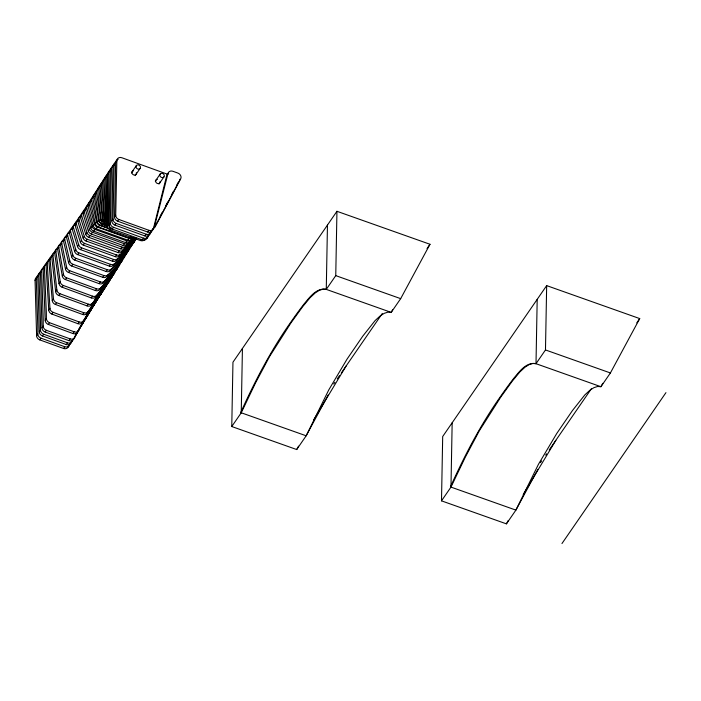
<?xml version="1.0" encoding="UTF-8"?>
<svg xmlns="http://www.w3.org/2000/svg" width="701" height="701" viewBox="0 0 701 701"><rect width="100%" height="100%" fill="white"/><g stroke="black" fill="none" stroke-linecap="round" stroke-linejoin="round"><path stroke-width="1.05" d="M72.019 340.563L68.146 347.074A4.276 3.636 35.8 0 1 63.563 348.476L39.764 339.88A4.276 3.636 35.8 0 1 36.61 335.691L35.059 280.409L36.259 278.665A4.276 3.636 35.8 0 1 38.266 275.44M36.61 335.691L37.81 333.948L37.81 327.06L36.259 278.665M73.649 338.548L70.845 343.157A4.276 3.636 35.8 0 1 66.262 344.559L42.463 335.963A4.276 3.636 35.8 0 1 39.309 331.775L37.758 276.483A4.276 3.636 35.8 0 1 39.563 273.346M39.309 331.775L40.509 330.031L40.509 323.143L38.958 274.748A4.276 3.636 35.8 0 1 40.965 271.524M79.59 328.918L73.544 339.24A4.276 3.636 35.8 0 1 68.97 340.642L45.162 332.046A4.276 3.636 35.8 0 1 42.007 327.858L40.456 272.566A4.276 3.636 35.8 0 1 42.463 269.342M42.007 327.858L43.208 326.114L43.208 319.227L41.657 270.831A4.276 3.636 35.8 0 1 44.531 267.37M111.108 169.397A4.276 3.636 35.8 0 0 108.804 172.481L107.603 174.216L107.148 225.731A4.276 3.636 35.8 0 0 110.337 229.954L140.472 240.539A4.276 3.636 35.8 0 0 144.87 239.356M108.804 172.481L108.348 223.987L107.148 225.731M231.768 426.532L232.96 362.198L336.944 211.299L429.993 244.272L400.674 298.644L391.202 312.392L387.907 312.164L384.271 313.312L380.275 315.836L375.079 320.62L362.732 336.217L347.065 359.096L328.743 389.949L306.171 435.794L296.698 449.543L231.768 426.532L241.24 412.784L255.567 382.851L269.631 356.423L290.941 322.924L302.587 306.793L310.157 297.61L315.354 292.825L319.341 290.302L322.986 289.154L326.272 289.382L335.753 275.633L336.944 211.299M241.24 412.784L242.432 348.45M326.272 289.382L327.463 225.047M441.499 500.847L442.69 436.521L546.666 285.614L639.724 318.587L610.405 372.958L600.932 386.707L597.638 386.479L594.001 387.627L590.005 390.15L584.809 394.935L572.463 410.541L556.796 433.411L538.464 464.264L515.901 510.109L506.42 523.857L441.499 500.847L450.971 487.099L465.298 457.166L479.361 430.738L500.663 397.239L512.308 381.107L519.879 371.933L525.075 367.14L529.071 364.616L532.707 363.469L536.002 363.696L545.474 349.948L546.666 285.614M450.971 487.099L452.163 422.764M536.002 363.696L537.194 299.371M150.627 231.873L146.868 238.419A4.276 3.636 35.8 0 1 142.268 239.873L112.274 229.043A4.276 3.636 35.8 0 1 109.119 224.793L110.25 170.247A4.276 3.636 35.8 0 1 111.809 167.53M109.119 224.793L110.32 223.049L111.45 168.503A4.276 3.636 35.8 0 1 113.983 165.401M152.818 228.92L149.567 234.502A4.276 3.636 35.8 0 1 144.967 235.957L114.973 225.126A4.276 3.636 35.8 0 1 111.818 220.876L112.949 166.33A4.276 3.636 35.8 0 1 114.692 163.517M111.818 220.876L113.019 219.133L114.149 164.586A4.276 3.636 35.8 0 1 116.681 161.484M155 225.959L152.266 230.585A4.276 3.636 35.8 0 1 147.666 232.031L117.672 221.209A4.276 3.636 35.8 0 1 114.526 216.959L115.647 162.413L116.848 160.669A4.276 3.636 35.8 0 1 121.834 157.734L168.038 174.418M114.526 216.959L115.726 215.216L116.848 160.669M146.868 238.419L149.935 232.662M149.567 234.502L151.618 230.664M152.266 230.585L153.799 227.702M160.117 216.355L162.159 212.517M165.734 205.796L167.776 201.949M171.359 195.228L173.401 191.391M176.976 184.67L178.001 182.742M158.531 219.974L153.282 229.166L166.812 175.18A4.276 3.636 35.8 0 1 168.617 173.059M158.934 219.22L163.368 210.878M163.771 210.125L168.205 201.783M168.608 201.029L174.663 189.664M175.066 188.902L177.484 184.354M177.888 183.601L179.5 180.569A4.276 3.636 35.8 0 0 179.877 179.193M296.698 449.543L298.53 446.143M328.156 395.014L306.171 435.794L240.706 412.591C255.094 380.643 271.401 349.431 291.73 320.821C295.804 314.959 300.01 309.185 304.392 303.551C309.921 296.996 316.265 288.023 325.737 289.198L391.202 312.392L392.578 309.842M506.42 523.857L508.26 520.457M537.886 469.328L515.901 510.109L450.436 486.906C464.544 455.685 480.369 425.104 500.128 397.046C504.571 390.597 509.163 384.253 513.964 378.067C519.529 371.451 525.899 362.356 535.468 363.512L600.932 386.707L602.764 383.307M68.146 347.074L70.819 342.307M70.845 343.157L72.448 340.292M73.544 339.24L77.846 331.617M75.261 335.691L76.348 333.79M77.434 331.888L78.53 329.996M45.197 265.434A4.276 3.636 35.8 0 0 43.208 268.685L45.197 320.287A4.276 3.636 35.8 0 0 48.308 324.423L72.878 333.527A4.276 3.636 35.8 0 0 77.469 332.178L81.684 324.984M77.469 332.178L82.876 323.24M79.003 329.514L82.788 323.1M78.976 328.9L80.641 326.079M80.177 327.165L81.29 325.273M81.754 325.124L84.541 320.418M81.842 324.335L84.646 319.638M82.113 324.212L100.059 295.305M83.314 322.469L96.528 300.834M83.673 321.575L96.142 301.518M84.874 319.831L91.253 309.325M313.513 420.136L346.119 366.001M523.235 494.45L555.849 440.316M85.207 318.701L86.906 315.897M87.476 314.959L89.772 311.235M47.992 261.499A4.276 3.636 35.8 0 0 46.021 264.803L48.755 310.026A4.276 3.636 35.8 0 0 51.874 314.066L77.881 323.678A4.276 3.636 35.8 0 0 82.42 322.407L87.87 313.829M82.42 322.407L85.031 318.385M85.916 317.018L87.643 314.223M87.993 313.908L92.085 307.529M85.25 317.842L91.13 308.668M91.673 308.458L99.454 296.348M90.885 309.272L93.251 305.68M88.098 313.303L93.645 304.786M89.93 310.412L91.104 308.571M89.299 311.559L90.744 309.299M92.628 306.495L98.859 297.049M92.891 305.908L99.148 296.47A4.276 3.636 35.8 0 0 99.56 295.515M96.589 300.676L101.847 292.554A4.276 3.636 35.8 0 0 102.337 291.16M90.99 308.782L95.108 302.543M93.461 304.882L94.653 303.051M97.36 299.222L101.847 292.554M99.919 295.515L104.493 288.646A4.276 3.636 35.8 0 0 104.773 285.456M101.119 293.772L102.802 291.204M93.908 304.278L98.052 298.056M95.371 302.043L99.533 295.831M50.805 257.53A4.276 3.636 35.8 0 0 48.868 260.895L52.251 300.501A4.276 3.636 35.8 0 0 55.361 304.427L82.613 314.477A4.276 3.636 35.8 0 0 87.09 313.294L90.885 307.66M87.09 313.294L89.588 309.605M98.333 297.566L101.032 293.596M89.684 309.395L92.19 305.715M90.99 307.459L93.496 303.778M99.831 295.34L102.53 291.379M92.295 305.522L94.81 301.851M101.33 293.114L104.037 289.154M93.61 303.586L96.133 299.914M102.837 290.897L105.544 286.946M94.933 301.658L97.457 297.995M110.25 170.247L111.45 168.503M112.949 166.33L114.149 164.586M107.63 226.756A4.276 3.636 35.8 0 1 105.947 223.488L105.054 178.238L106.254 176.494A4.276 3.636 35.8 0 1 108.322 173.392M107.744 225.941A4.276 3.636 35.8 0 1 104.572 221.945L102.548 182.225L103.748 180.481A4.276 3.636 35.8 0 1 105.571 177.371M37.758 276.483L38.958 274.748M40.456 272.566L41.657 270.831M43.208 268.685L44.408 266.95A4.276 3.636 35.8 0 1 46.608 263.62M46.021 264.803L47.221 263.068A4.276 3.636 35.8 0 1 49.403 259.677M106.342 224.723L106.193 224.942A4.276 3.636 35.8 0 1 103.021 221.06L100.068 186.194L101.268 184.451A4.276 3.636 35.8 0 1 103.459 181.06M48.868 260.895L50.069 259.151A4.276 3.636 35.8 0 1 52.216 255.699M106.394 225.249L104.467 224.565A4.276 3.636 35.8 0 1 101.321 220.824L97.632 190.146L98.832 188.403A4.276 3.636 35.8 0 1 100.55 185.082M95.073 299.756L91.498 304.804A4.276 3.636 35.8 0 1 87.082 305.899L58.77 295.48A4.276 3.636 35.8 0 1 55.659 291.669L51.751 256.969L52.952 255.225A4.276 3.636 35.8 0 1 55.072 251.694M115.306 270.446A4.276 3.636 35.8 0 1 114.614 272.996L95.651 296.917A4.276 3.636 35.8 0 1 91.314 297.916L62.1 287.2A4.276 3.636 35.8 0 1 59.007 283.511L54.669 253.035L55.87 251.291A4.276 3.636 35.8 0 1 58.639 247.497M106.482 226.169L102.591 224.784A4.276 3.636 35.8 0 1 99.463 221.183L95.213 194.089L96.414 192.354A4.276 3.636 35.8 0 1 98.499 188.727M117.759 266.047A4.276 3.636 35.8 0 1 117.067 269.079L99.577 289.609A4.276 3.636 35.8 0 1 95.318 290.503L65.359 279.541A4.276 3.636 35.8 0 1 62.275 275.984L57.605 249.092L58.805 247.348A4.276 3.636 35.8 0 1 61.302 243.501M108.401 228.377L100.576 225.591A4.276 3.636 35.8 0 1 97.474 222.121L92.821 198.041L94.022 196.298A4.276 3.636 35.8 0 1 95.616 192.749M120.213 261.867A4.276 3.636 35.8 0 1 119.485 265.153L103.275 282.853A4.276 3.636 35.8 0 1 99.113 283.642L68.532 272.479A4.276 3.636 35.8 0 1 65.473 269.053L60.566 245.157L61.767 243.413A4.276 3.636 35.8 0 1 64.22 239.47M133.593 237.797A4.276 3.636 35.8 0 1 129.913 238.2L98.42 226.94A4.276 3.636 35.8 0 1 95.354 223.61L90.429 201.976L91.629 200.232A4.276 3.636 35.8 0 1 93.584 196.385M122.815 258.406A4.276 3.636 35.8 0 1 121.886 261.21L106.762 276.606A4.276 3.636 35.8 0 1 102.705 277.307L71.633 265.986A4.276 3.636 35.8 0 1 68.602 262.682L63.537 241.223L64.737 239.479A4.276 3.636 35.8 0 1 66.902 235.51M133.383 238.042L131.77 239.532A4.276 3.636 35.8 0 1 127.81 240.163L96.151 228.815A4.276 3.636 35.8 0 1 93.11 225.599L88.019 205.91L89.22 204.175A4.276 3.636 35.8 0 1 91.594 200.065M125.277 254.209A4.276 3.636 35.8 0 1 124.296 257.267L110.075 270.849A4.276 3.636 35.8 0 1 106.096 271.471L74.665 260.036A4.276 3.636 35.8 0 1 71.651 256.846L66.49 237.297L67.69 235.554A4.276 3.636 35.8 0 1 69.811 231.488M127.827 250.511A4.276 3.636 35.8 0 1 126.723 253.324L125.523 255.068L113.211 265.548A4.276 3.636 35.8 0 1 109.321 266.1L77.618 254.594A4.276 3.636 35.8 0 1 74.63 251.493L69.417 233.363L70.617 231.628A4.276 3.636 35.8 0 1 72.457 227.58M134.04 238.095L129.457 242.047A4.276 3.636 35.8 0 1 125.567 242.607L93.768 231.181A4.276 3.636 35.8 0 1 90.762 228.07L85.575 209.844L86.775 208.101A4.276 3.636 35.8 0 1 88.624 204.07M130.342 246.314A4.276 3.636 35.8 0 1 129.203 249.381L128.003 251.116L116.2 260.667A4.276 3.636 35.8 0 1 112.37 261.175L80.501 249.626A4.276 3.636 35.8 0 1 77.531 246.594L72.299 229.437L73.5 227.694A4.276 3.636 35.8 0 1 75.305 223.593M135.845 237.823L127.012 245A4.276 3.636 35.8 0 1 123.192 245.508L91.288 234.029A4.276 3.636 35.8 0 1 88.3 230.98L83.077 213.761L84.278 212.017A4.276 3.636 35.8 0 1 86.565 207.759M132.901 242.134A4.276 3.636 35.8 0 1 131.753 245.438L130.552 247.181L119.065 256.198A4.276 3.636 35.8 0 1 115.271 256.671L83.314 245.113A4.276 3.636 35.8 0 1 80.352 242.117L75.112 225.512L76.313 223.768A4.276 3.636 35.8 0 1 78.091 219.632M135.635 239.216A4.276 3.636 35.8 0 1 134.408 241.512L133.208 243.256L121.816 252.097A4.276 3.636 35.8 0 1 118.04 252.562L86.057 241.013A4.276 3.636 35.8 0 1 83.095 238.033L77.846 221.586L79.047 219.842A4.276 3.636 35.8 0 1 81.062 215.61M136.607 238.664A4.276 3.636 35.8 0 1 135.95 239.339L124.463 248.356A4.276 3.636 35.8 0 1 120.677 248.837L88.712 237.315A4.276 3.636 35.8 0 1 85.741 234.309L80.501 217.669L81.702 215.934A4.276 3.636 35.8 0 1 83.726 211.711M83.095 238.033L84.295 236.29L79.047 219.842M80.352 242.117L81.553 240.373L76.313 223.768M85.741 234.309L86.942 232.574L81.702 215.934M77.531 246.594L78.731 244.851L73.5 227.694M88.3 230.98L89.5 229.245L84.278 212.017M74.63 251.493L75.831 249.749L70.617 231.628M90.762 228.07L91.962 226.327L86.775 208.101M71.651 256.846L72.851 255.103L67.69 235.554M93.11 225.599L94.311 223.856L89.22 204.175M68.602 262.682L69.802 260.938L64.737 239.479M95.354 223.61L96.554 221.866L91.629 200.232M131.446 172.718L136.388 165.55M97.474 222.121L98.675 220.386L94.022 196.298M65.473 269.053L66.674 267.309L61.767 243.413M99.463 221.183L100.664 219.439L96.414 192.354M83.314 245.113L84.514 243.37L116.471 254.927A4.276 3.636 35.8 0 0 120.265 254.454L131.753 245.438M86.057 241.013L87.248 239.269L119.24 250.818A4.276 3.636 35.8 0 0 123.017 250.353L134.408 241.512M88.712 237.315L89.912 235.571L121.878 247.094A4.276 3.636 35.8 0 0 125.663 246.612L135.714 238.717M62.275 275.984L63.476 274.24L58.805 247.348M80.501 249.626L81.702 247.891L113.571 259.431A4.276 3.636 35.8 0 0 117.4 258.932L129.203 249.381M91.288 234.029L92.479 232.285L124.392 243.764A4.276 3.636 35.8 0 0 128.213 243.256L134.829 237.867M77.618 254.594L78.819 252.851L110.521 264.356A4.276 3.636 35.8 0 0 114.412 263.804L126.723 253.324M93.768 231.181L94.968 229.437L126.767 240.864A4.276 3.636 35.8 0 0 130.658 240.303L133.716 237.665M101.321 220.824L102.521 219.08L98.832 188.403M74.665 260.036L75.866 258.292L107.297 269.727A4.276 3.636 35.8 0 0 111.275 269.105L124.296 257.267M96.151 228.815L97.351 227.071L129.01 238.419A4.276 3.636 35.8 0 0 132.796 237.937M59.007 283.511L60.207 281.767L55.87 251.291M71.633 265.986L72.834 264.251L103.906 275.563A4.276 3.636 35.8 0 0 107.963 274.862L121.886 261.21M98.42 226.94L99.621 225.196L109.461 228.719M103.021 221.06L104.221 219.325L101.268 184.451M100.576 225.591L101.698 223.952M68.532 272.479L69.732 270.735L100.313 281.907A4.276 3.636 35.8 0 0 104.475 281.11L119.485 265.153M135.162 175.627L140.104 168.459A2.357 2.015 34.6 0 0 138.421 164.928A2.357 2.015 34.6 0 0 136.204 167.627A2.357 2.015 34.6 0 0 140.104 168.459M55.659 291.669L56.86 289.925L52.952 255.225M102.591 224.784L103.415 223.593M104.572 221.945L105.772 220.202L103.748 180.481M65.359 279.541L66.56 277.798A4.276 3.636 35.8 0 1 63.476 274.24M52.251 300.501L53.451 298.757L50.069 259.151M104.467 224.565L104.843 224.013M62.1 287.2L63.3 285.456A4.276 3.636 35.8 0 1 60.207 281.767M105.947 223.488L107.148 221.744L106.254 176.494M58.77 295.48L59.971 293.745A4.276 3.636 35.8 0 1 56.86 289.925M48.755 310.026L49.955 308.291L47.221 263.068M55.361 304.427L56.562 302.683A4.276 3.636 35.8 0 1 53.451 298.757M45.197 320.287L46.397 318.552L46.319 312.111L44.408 266.95M51.874 314.066L53.074 312.322A4.276 3.636 35.8 0 1 49.955 308.291M110.337 229.954L111.538 228.211M112.274 229.043L113.474 227.299A4.276 3.636 35.8 0 1 110.32 223.049M114.973 225.126L116.173 223.382A4.276 3.636 35.8 0 1 113.019 219.133M117.672 221.209L118.872 219.466A4.276 3.636 35.8 0 1 115.726 215.216M48.308 324.423L49.508 322.679A4.276 3.636 35.8 0 1 46.397 318.552M39.764 339.88L40.965 338.145A4.276 3.636 35.8 0 1 37.81 333.948M42.463 335.963L43.664 334.228A4.276 3.636 35.8 0 1 40.509 330.031M45.162 332.046L46.362 330.302A4.276 3.636 35.8 0 1 43.208 326.114M155.271 181.156L160.214 173.988M158.987 184.065L163.929 176.906A2.357 2.015 34.6 0 0 162.246 173.366A2.357 2.015 34.6 0 0 160.03 176.074A2.357 2.015 34.6 0 0 163.929 176.906M115.271 256.671L116.471 254.927M118.04 252.562L119.24 250.818M120.677 248.837L121.878 247.094M112.37 261.175L113.571 259.431M123.192 245.508L124.392 243.764M109.321 266.1L110.521 264.356M125.567 242.607L126.767 240.864M106.096 271.471L107.297 269.727M127.81 240.163L129.01 238.419M102.705 277.307L103.906 275.563M129.913 238.2L131.043 236.57M99.113 283.642L100.313 281.907M95.318 290.503L96.519 288.768A4.276 3.636 35.8 0 0 100.769 287.874L117.067 269.079M121.816 252.097L123.017 250.353M119.065 256.198L120.265 254.454M124.463 248.356L125.663 246.612M116.2 260.667L117.4 258.932M127.012 245L128.213 243.256M113.211 265.548L114.412 263.804M129.457 242.047L130.658 240.303M91.314 297.916L92.514 296.173A4.276 3.636 35.8 0 0 96.852 295.182L114.614 272.996M110.075 270.849L111.275 269.105M131.77 239.532L132.971 237.788M106.762 276.606L107.963 274.862M87.082 305.899L88.282 304.155A4.276 3.636 35.8 0 0 92.698 303.06L91.498 304.804M103.275 282.853L104.475 281.11M99.577 289.609L100.769 287.874M82.613 314.477L83.813 312.734A4.276 3.636 35.8 0 0 88.291 311.551M95.651 296.917L96.852 295.182M77.881 323.678L79.082 321.934A4.276 3.636 35.8 0 0 83.621 320.664M135.95 239.339L136.406 238.69M72.878 333.527L74.078 331.783A4.276 3.636 35.8 0 0 78.67 330.434M108.453 281.89L112.134 276.913A4.276 3.636 35.8 0 0 112.502 273.46M110.223 278.753A4.276 3.636 35.8 0 1 109.619 280.829L108.418 282.573A4.276 3.636 35.8 0 0 108.795 279.357M104.344 288.689L107.069 284.737A4.276 3.636 35.8 0 0 107.577 282.205M104.493 288.646L103.292 290.389A4.276 3.636 35.8 0 0 103.757 287.866M63.563 348.476L64.764 346.732A4.276 3.636 35.8 0 0 69.346 345.339M66.262 344.559L67.462 342.815A4.276 3.636 35.8 0 0 72.045 341.413M68.97 340.642L70.17 338.898A4.276 3.636 35.8 0 0 74.744 337.496M140.472 240.539L141.295 239.339M142.268 239.873L143.468 238.13A4.276 3.636 35.8 0 0 148.069 236.675M144.967 235.957L146.167 234.213A4.276 3.636 35.8 0 0 150.768 232.758M147.666 232.031L148.866 230.296A4.276 3.636 35.8 0 0 153.466 228.841M333.711 383.999L334.894 382.282M337.26 378.855L338.145 377.567M338.592 376.928L339.477 375.64M341.247 373.072L382.325 313.461M427.032 248.575L429.993 244.272M540.48 462.616L541.663 460.899M545.658 455.098L546.543 453.81M549.198 449.954L591.381 388.74M636.762 322.889L639.724 318.587M561.965 543.538L665.95 392.639M96.256 299.73L98.788 296.067M97.588 297.811L101.461 292.238M98.92 295.892L102.81 290.328M101.61 292.072L104.16 288.418M102.959 290.161L106.876 284.615M104.318 288.26L108.243 282.722M92.69 303.147L96.274 298.109M107.043 284.466L109.619 280.829M95.073 299.853L98.675 294.814M96.274 298.205L101.084 291.537M98.675 294.919L103.52 288.269M101.102 291.642L105.965 285.009M103.538 288.383L108.418 281.767M105.991 285.132L112.134 276.913M335.753 275.633L400.674 298.644M545.474 349.948L610.405 372.958M118.872 219.466L148.866 230.296M116.173 223.382L146.167 234.213M113.474 227.299L143.468 238.13M46.362 330.302L70.17 338.898M43.664 334.228L67.462 342.815M40.965 338.145L64.764 346.732M66.56 277.798L96.519 288.768M63.3 285.456L92.514 296.173M59.971 293.745L88.282 304.155M56.562 302.683L83.813 312.734M53.074 312.322L79.082 321.934M49.508 322.679L74.078 331.783M115.647 162.413A4.276 3.636 35.8 0 1 118.18 159.311M160.117 181.428A2.357 2.007 35.8 0 1 158.303 183.601A2.357 2.007 35.8 0 1 155.692 181.559A2.357 2.007 35.8 0 1 157.418 179.325M136.353 172.761A2.357 2.007 35.8 0 1 134.671 175.022A2.357 2.007 35.8 0 1 131.981 173.094A2.357 2.007 35.8 0 1 133.576 170.764M131.499 172.814A2.357 2.007 35.8 0 1 131.867 172.63M111.222 228.088A4.276 3.636 35.8 0 1 108.348 223.987M107.603 174.216A4.276 3.636 35.8 0 1 109.707 171.21M107.665 223.628A4.276 3.636 35.8 0 1 107.148 221.744M105.054 178.238A4.276 3.636 35.8 0 1 106.929 175.215M106.166 221.726A4.276 3.636 35.8 0 1 105.772 220.202M102.548 182.225A4.276 3.636 35.8 0 1 104.782 178.948M104.817 221.104A4.276 3.636 35.8 0 1 104.221 219.325M100.068 186.194A4.276 3.636 35.8 0 1 102.048 182.882M103.327 221.078A4.276 3.636 35.8 0 1 102.521 219.08M97.632 190.146A4.276 3.636 35.8 0 1 99.989 186.571M101.934 221.866A4.276 3.636 35.8 0 1 100.664 219.439M95.213 194.089A4.276 3.636 35.8 0 1 97.08 190.558M101.224 223.61A4.276 3.636 35.8 0 1 98.675 220.386M92.821 198.041A4.276 3.636 35.8 0 1 95.064 194.221M99.621 225.196A4.276 3.636 35.8 0 1 96.554 221.866M90.429 201.976A4.276 3.636 35.8 0 1 92.856 197.98M97.351 227.071A4.276 3.636 35.8 0 1 94.311 223.856M88.019 205.91A4.276 3.636 35.8 0 1 90.149 201.879M94.968 229.437A4.276 3.636 35.8 0 1 91.962 226.327M85.575 209.844A4.276 3.636 35.8 0 1 87.905 205.647M92.479 232.285A4.276 3.636 35.8 0 1 89.5 229.245M83.077 213.761A4.276 3.636 35.8 0 1 85.119 209.573M89.912 235.571A4.276 3.636 35.8 0 1 86.942 232.574M80.501 217.669A4.276 3.636 35.8 0 1 82.289 213.542M87.248 239.269A4.276 3.636 35.8 0 1 84.295 236.29M77.846 221.586A4.276 3.636 35.8 0 1 79.625 217.441M134.443 240.697A4.276 3.636 35.8 0 1 133.208 243.256M84.514 243.37A4.276 3.636 35.8 0 1 81.553 240.373M75.112 225.512A4.276 3.636 35.8 0 1 76.672 221.481M131.77 244.877A4.276 3.636 35.8 0 1 130.552 247.181M81.702 247.891A4.276 3.636 35.8 0 1 78.731 244.851M72.299 229.437A4.276 3.636 35.8 0 1 73.877 225.442M129.107 249.311A4.276 3.636 35.8 0 1 128.003 251.116M78.819 252.851A4.276 3.636 35.8 0 1 75.831 249.749M69.417 233.363A4.276 3.636 35.8 0 1 71.257 229.323M126.636 252.754A4.276 3.636 35.8 0 1 125.523 255.068M75.866 258.292A4.276 3.636 35.8 0 1 72.851 255.103M66.49 237.297A4.276 3.636 35.8 0 1 68.374 233.319M124.121 256.943A4.276 3.636 35.8 0 1 123.096 259.011M72.834 264.251A4.276 3.636 35.8 0 1 69.802 260.938M63.537 241.223A4.276 3.636 35.8 0 1 65.465 237.332M121.641 260.386A4.276 3.636 35.8 0 1 120.686 262.954M69.732 270.735A4.276 3.636 35.8 0 1 66.674 267.309M60.566 245.157A4.276 3.636 35.8 0 1 62.783 241.275M119.144 264.33A4.276 3.636 35.8 0 1 118.285 266.888M57.605 249.092A4.276 3.636 35.8 0 1 59.217 245.578M116.638 268.255A4.276 3.636 35.8 0 1 115.867 270.823M54.669 253.035A4.276 3.636 35.8 0 1 56.527 249.503M114.132 272.417A4.276 3.636 35.8 0 1 113.413 274.739M51.751 256.969A4.276 3.636 35.8 0 1 54.319 253.306M111.512 275.879A4.276 3.636 35.8 0 1 110.933 278.656M106.263 283.502A4.276 3.636 35.8 0 1 105.869 286.481M101.058 293.333A4.276 3.636 35.8 0 1 100.646 294.297M98.228 297.662A4.276 3.636 35.8 0 1 97.947 298.214M96.799 299.642A4.276 3.636 35.8 0 1 96.44 300.396M95.205 298.328A4.276 3.636 35.8 0 1 95.686 299.616M95.441 301.772A4.276 3.636 35.8 0 1 95.24 302.131M35.059 280.409A4.276 3.636 35.8 0 1 37.486 277.044M154.325 227.142L154.895 227.326L180.7 178.825A4.276 3.636 35.8 0 0 177.923 173.094L172.893 171.272A4.276 3.636 35.8 0 0 168.012 173.436L154.325 227.115"/></g></svg>
